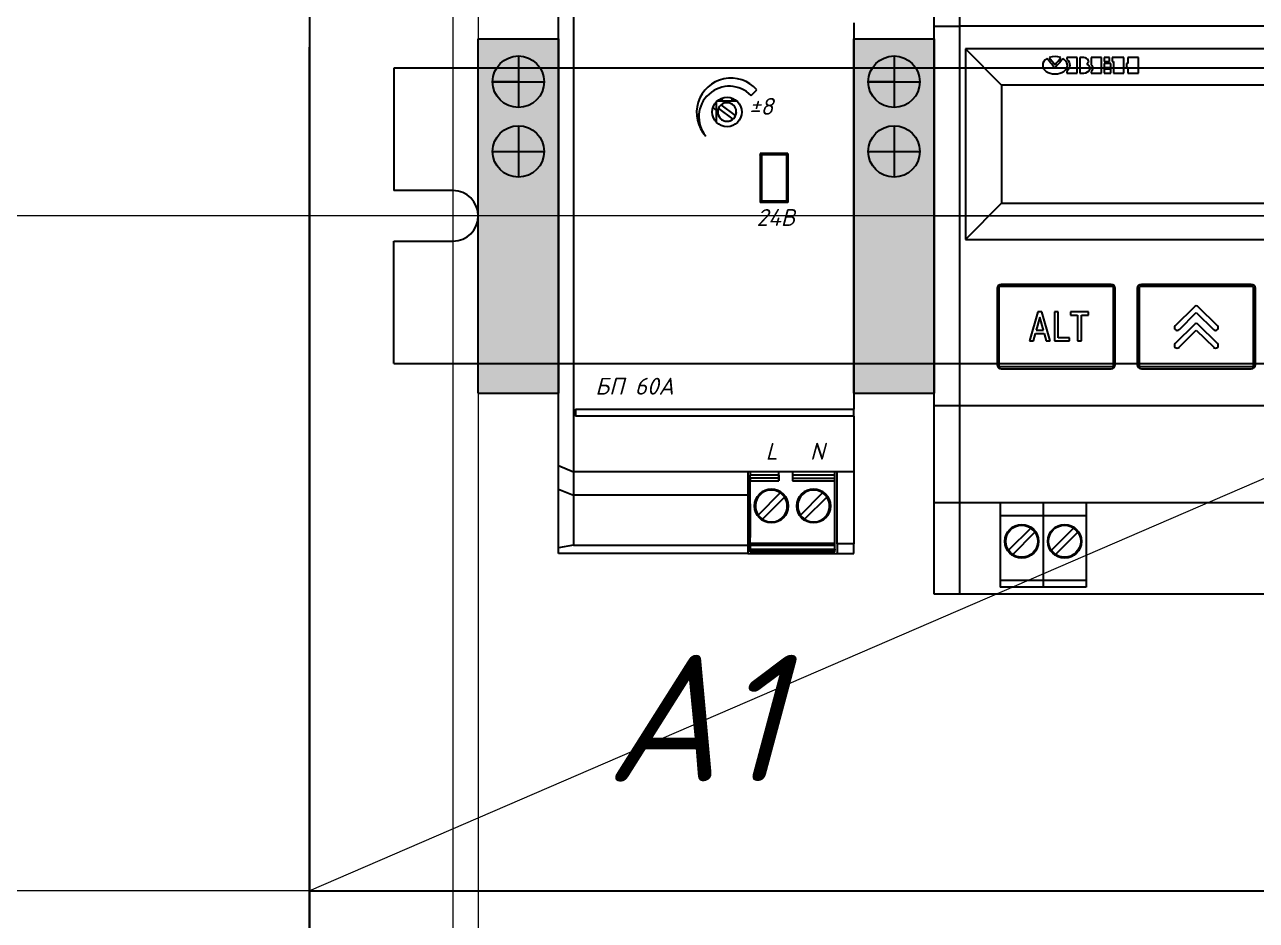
# Model space of a CAD drawing. Header units: millimetres. Extents: x 0 to 53000, y -591 to 24400.
# Drawn here: x 6847.3 to 6993.2, y 2831.5 to 2937.7 of the extents above; entities that cross this region are included whole.
import ezdxf
from ezdxf.enums import TextEntityAlignment as Align

# ---------------------------------------------------------------- set-up
doc = ezdxf.new("R2010")
doc.units = ezdxf.units.MM
doc.layers.add('КК перф 40х60', color=6, linetype='Continuous', lineweight=30)
doc.layers.add('Основная', color=7, linetype='Continuous', lineweight=30)
doc.layers.add('Привязки', color=2, linetype='Continuous', lineweight=0, plot=False, transparency=0.8)
doc.styles.add('текст', font='isocpeui.ttf')

# ---------------------------------------------------------------- blocks, each defined once
blk = doc.blocks.new('БП60А')
at = {"layer": 'Основная', "linetype": 'Continuous', "lineweight": 30}
for p, q in [((0, -29.55), (0, 29.55)), ((1.8, 30.3), (1.8, -30.3)), ((35, 22.9), (35, -22.9)), ((18.7, 13.53), (18.7, 11.13)), ((21.17, 13.6), (18.77, 13.6)), ((20.99, 11.91), (19.29, 13.19)), ((20.57, 13.89), (20.62, 13.89)), ((20.63, 13.93), (20.66, 13.6)), ((18.87, 12.33), (18.87, 12.33)), ((18.95, 12.75), (20.65, 11.47)), ((23.89, 7.41), (23.89, 1.61)), ((27.19, 7.41), (23.89, 7.41)), ((24.48, 7.41), (24.61, 7.25)), ((26.53, 7.32), (25.38, 7.32)), ((25.38, 7.25), (25.38, 7.32)), ((26.03, 7.41), (26.03, 7.32)), ((26.53, 7.25), (26.53, 7.32)), ((27.04, 7.25), (27.04, 7.41)), ((27.19, 7.41), (27.19, 1.61)), ((23.89, 7.25), (24, 7.25)), ((24, 1.76), (24, 7.25)), ((24, 7.25), (24.04, 7.25)), ((27.04, 7.25), (24.04, 7.25)), ((24.04, 7.25), (24.04, 1.76)), ((24.04, 7.25), (24.04, 1.76)), ((27.04, 7.25), (27.04, 1.76)), ((27.04, 1.76), (27.04, 7.25)), ((27.04, 7.25), (27.04, 7.25)), ((23.89, 1.76), (24, 1.76)), ((27.19, 1.61), (23.89, 1.61)), ((24.04, 1.76), (24, 1.76)), ((27.04, 1.76), (24.04, 1.76)), ((24.04, 1.76), (24.04, 1.76)), ((24.69, 1.65), (24.68, 1.61)), ((25.12, 1.61), (25.14, 1.76)), ((26.03, 1.76), (26.03, 1.61)), ((26.05, 1.76), (27.04, 1.76)), ((26.65, 1.61), (26.65, 1.76)), ((26.88, 1.76), (26.88, 1.61)), ((27.04, 1.76), (27.04, 1.76)), ((27.04, 1.61), (27.04, 1.76)), ((2, -22.9), (35, -22.9)), ((2, -22.9), (2, -23.7)), ((35, -23.7), (35, -22.9)), ((35, -23.7), (2, -23.7)), ((35, -23.7), (35, -30.3)), ((0, -29.55), (1.8, -30.3)), ((0, -32.35), (0, -29.55)), ((22.42, -30.3), (1.8, -30.3)), ((1.8, -30.3), (1.8, -33.1)), ((35, -30.3), (22.42, -30.3)), ((22.42, -30.3), (22.42, -33.1)), ((22.72, -30.3), (22.72, -30.77)), ((22.72, -30.3), (22.72, -30.73)), ((26.12, -31.37), (26.12, -30.3)), ((26.12, -30.73), (26.12, -30.3)), ((27.72, -30.3), (27.72, -31.37)), ((32.72, -30.73), (32.72, -30.3)), ((33.02, -38.84), (33.02, -30.3)), ((35, -30.3), (35, -38.84)), ((22.72, -31.08), (22.72, -30.73)), ((26.12, -30.73), (22.72, -30.73)), ((22.72, -34.56), (22.72, -30.77)), ((22.72, -31.08), (22.72, -31.37)), ((26.12, -31.08), (22.72, -31.08)), ((22.72, -38.8), (22.72, -31.37)), ((22.72, -31.37), (26.12, -31.37)), ((26.12, -30.73), (26.12, -31.08)), ((26.12, -31.08), (26.12, -31.37)), ((32.72, -30.73), (27.72, -30.73)), ((27.72, -31.08), (32.72, -31.08)), ((27.72, -31.37), (32.72, -31.37)), ((32.72, -31.08), (32.72, -30.73)), ((32.72, -31.37), (32.72, -31.08)), ((32.72, -38.8), (32.72, -31.37)), ((0, -32.35), (1.8, -33.1)), ((0, -39.33), (0, -32.35)), ((22.42, -33.1), (1.8, -33.1)), ((1.8, -33.1), (1.8, -39.01)), ((22.42, -33.1), (22.42, -39.01)), ((26.28, -32.81), (23.66, -35.44)), ((23.88, -33.03), (23.88, -33.03)), ((24.15, -35.93), (26.78, -33.3)), ((28.66, -35.44), (31.28, -32.81)), ((31.78, -33.3), (29.15, -35.93)), ((22.72, -34.38), (22.72, -34.1)), ((22.72, -34.1), (22.72, -34.38)), ((22.72, -34.56), (22.72, -34.38)), ((22.72, -34.38), (22.72, -37.82)), ((24.15, -35.93), (24.15, -35.93)), ((22.72, -39.8), (22.72, -37.67)), ((22.72, -37.82), (22.72, -37.67)), ((22.72, -38.1), (22.72, -37.82)), ((22.72, -37.82), (22.72, -38.1)), ((1.8, -39.01), (0, -39.33)), ((0, -40), (0, -39.33)), ((1.8, -39.01), (22.42, -39.01)), ((22.42, -39.01), (22.42, -40)), ((22.72, -38.68), (22.72, -39.02)), ((22.72, -38.68), (22.72, -39.5)), ((32.72, -38.8), (22.72, -38.8)), ((22.72, -39), (22.72, -38.8)), ((22.72, -39.02), (22.72, -39)), ((22.72, -39), (32.72, -39)), ((32.72, -39.02), (22.72, -39.02)), ((32.72, -39), (32.72, -38.8)), ((32.72, -39), (32.72, -39.02)), ((32.72, -39.5), (32.72, -39.02)), ((35, -38.84), (33.02, -38.84)), ((33.02, -38.84), (33.02, -40)), ((35, -40), (35, -38.84)), ((22.42, -40), (0, -40)), ((22.42, -40), (33.02, -40)), ((22.72, -39.6), (22.72, -39.5)), ((22.72, -39.5), (32.72, -39.5)), ((22.72, -39.8), (22.72, -39.6)), ((32.72, -39.6), (22.72, -39.6)), ((22.72, -39.8), (22.72, -39.8)), ((32.72, -39.8), (22.72, -39.8)), ((22.72, -39.8), (32.72, -39.8)), ((23.66, -39.8), (27.2, -39.8)), ((23.66, -39.8), (23.66, -39.8)), ((27.2, -39.8), (23.66, -39.8)), ((27.2, -39.8), (27.2, -39.8)), ((28.23, -39.8), (31.78, -39.8)), ((28.23, -39.8), (28.23, -39.8)), ((31.78, -39.8), (28.23, -39.8)), ((31.78, -39.8), (31.78, -39.8)), ((32.72, -39.5), (32.72, -39.6)), ((32.72, -39.8), (32.72, -39.6)), ((32.72, -39.8), (32.72, -39.8)), ((33.02, -40), (35, -40))]:
    blk.add_line(p, q, dxfattribs=at)
at = {"layer": 'Основная'}
blk.add_line((22.83, 14.28), (23.5, 14.96), dxfattribs=at)
at = {"layer": 'Основная', "linetype": 'Continuous', "lineweight": 30, "flags": 128}
blk.add_lwpolyline([(25.11, 1.61), (25.14, 1.74), (25.14, 1.75)], dxfattribs=at)
at = {"layer": 'Основная', "linetype": 'Continuous', "lineweight": 30}
for centre, radius in [((19.97, 12.33), 1.75), ((25.22, -34.37), 2), ((30.22, -34.37), 2)]:
    blk.add_circle(centre, radius, dxfattribs=at)
at = {"layer": 'Основная'}
for centre, radius, start, end in [((20.44, 12.26), 4.08, 41.3995, 222.9168), ((20.24, 11.77), 3.61, 44.1065, 219.4575)]:
    blk.add_arc(centre, radius, start, end, dxfattribs=at)
at = {"layer": 'Основная', "linetype": 'Continuous', "lineweight": 30}
for centre, radius, start, end in [((19.97, 12.33), 1.1, 128.2533, 157.7467), ((19.97, 12.33), 1.1, 337.7467, 128.2533), ((19.97, 12.33), 1.1, 157.7467, 308.2533), ((19.97, 12.33), 1.1, 180, 360), ((19.97, 12.33), 1.1, 308.2533, 337.7467), ((24.51, 7.33), 0.37, 346.2041, 11.9868), ((26.53, 7.12), 0.2, 38.3614, 90), ((25.22, -34.37), 1.89, 55.6635, 214.3365), ((25.22, -34.37), 1.89, 135, 180), ((25.22, -34.37), 2, 315, 135), ((25.22, -34.37), 1.89, 235.6635, 34.3365), ((25.22, -34.37), 1.89, 34.3365, 55.6635), ((30.22, -34.37), 1.89, 55.6635, 214.3365), ((30.22, -34.37), 1.89, 135, 180), ((30.22, -34.37), 2, 315, 135), ((30.22, -34.37), 1.89, 235.6635, 34.3365), ((30.22, -34.37), 1.89, 34.3365, 55.6635), ((25.22, -34.37), 1.89, 180, 315), ((30.22, -34.37), 1.89, 180, 315), ((25.22, -34.37), 1.89, 214.3365, 235.6635), ((30.22, -34.37), 1.89, 214.3365, 235.6635)]:
    blk.add_arc(centre, radius, start, end, dxfattribs=at)
for points, knots in [([(19.35, 13.6), (19.35, 13.63), (19.34, 13.71), (19.32, 13.85), (19.32, 13.93)], [0, 0, 0, 0, 0.446832, 1, 1, 1, 1]), ([(19.37, 13.94), (19.37, 13.93), (19.38, 13.79), (19.4, 13.69), (19.41, 13.6)], [0, 0, 0, 0, 0.084804, 1, 1, 1, 1]), ([(20.6, 13.62), (20.59, 13.7), (20.58, 13.79), (20.56, 13.95), (20.56, 13.97)], [0, 0, 0, 0, 0.845018, 1, 1, 1, 1]), ([(18.32, 12.9), (18.33, 12.87), (18.36, 12.82), (18.44, 12.73), (18.55, 12.65), (18.63, 12.61), (18.69, 12.6), (18.7, 12.59)], [0, 0, 0, 0, 0.272072, 0.578372, 0.747087, 0.934967, 1, 1, 1, 1]), ([(25.38, 7.32), (25.34, 7.32), (25.22, 7.33), (25.07, 7.36), (25, 7.4), (24.97, 7.41)], [0, 0, 0, 0, 0.27482, 0.755063, 1, 1, 1, 1]), ([(23.95, 7.19), (23.93, 7.2), (23.91, 7.22), (23.89, 7.23), (23.89, 7.24)], [0, 0, 0, 0, 0.822444, 1, 1, 1, 1]), ([(26.05, 1.76), (25.73, 1.76), (25.11, 1.76), (24.38, 1.76), (24.04, 1.76), (23.89, 1.76)], [0, 0, 0, 0, 0.364244, 0.718058, 1, 1, 1, 1]), ([(24.49, 1.61), (24.51, 1.62), (24.56, 1.66), (24.64, 1.68), (24.68, 1.66), (24.69, 1.65)], [0, 0, 0, 0, 0.20952, 0.624981, 1, 1, 1, 1])]:
    blk.add_open_spline(points, degree=3, knots=knots, dxfattribs=at)
at = {"layer": 'Основная', "char_height": 2, "attachment_point": 5, "style": 'текст'}
for s, width, insert in [('%%P8', 4.6661, (24, 13)), ('24В', 4.6661, (25.73, -0.17)), ('БП 60А', 13.9114, (9, -20.17)), ('L   N', 13.9114, (28.03, -27.88))]:
    blk.add_mtext_dynamic_manual_height_columns(s, width=width, gutter_width=200, heights=[4.93], dxfattribs=dict(at, insert=insert))
at = {"layer": 'Основная', "style": 'текст'}
blk.add_attdef('№', text='', height=20, dxfattribs=at).set_placement((16, -52), align=Align.MIDDLE_CENTER)
blk = doc.blocks.new('Стопор на DIN')
at = {"layer": 'Основная', "true_color": 0x939598}
h = blk.add_hatch(color=252, dxfattribs=at)
h.dxf.hatch_style = 1
h.paths.add_polyline_path([(0, 21), (-9.5, 21), (-9.5, -21), (0, -21)])
at = {"layer": 'Основная'}
for p, q in [((-9.5, -21), (-9.5, 21)), ((-9.5, 21), (0, 21)), ((0, 21), (0, -21)), ((-4.75, 18.97), (-4.75, 12.87)), ((-4.75, 15.92), (-7.8, 15.92)), ((-7.8, 15.92), (-1.7, 15.92)), ((-4.75, 10.71), (-4.75, 4.6)), ((-7.8, 7.66), (-1.7, 7.66)), ((-9.5, -21), (0, -21))]:
    blk.add_line(p, q, dxfattribs=at)
for centre in [(-4.75, 15.92), (-4.75, 7.66)]:
    blk.add_circle(centre, 3.05, dxfattribs=at)
blk = doc.blocks.new('ПР200')
for p, q in [((0, 22.5), (0, 34)), ((3, 34), (3, 22.5)), ((0, -22.5), (0, 22.5)), ((0, 22.5), (3, 22.5)), ((3, 22.5), (3, -22.5)), ((109, 22.5), (3, 22.5)), ((72.3, 19.8), (3.7, 19.8)), ((3.7, 19.8), (3.7, -2.8)), ((8, 15.5), (3.7, 19.8)), ((14.36, 17.57), (14.32, 17.51)), ((16.96, 18.75), (15.72, 18.75)), ((15.72, 18.75), (15.72, 18.58)), ((15.8, 17.85), (15.8, 17.86)), ((16.96, 16.93), (16.96, 18.75)), ((17.72, 18.75), (17.26, 18.75)), ((17.26, 18.75), (17.26, 16.93)), ((18.11, 17.99), (18.14, 18.02)), ((18.14, 17.97), (18.11, 17.99)), ((19.82, 18.75), (18.6, 18.75)), ((18.6, 18.75), (18.6, 17.91)), ((19.82, 16.93), (19.82, 18.75)), ((20.78, 18.75), (20.14, 18.75)), ((20.14, 18.75), (20.14, 18.28)), ((20.14, 18.28), (20.78, 18.28)), ((20.95, 18.07), (20.14, 18.07)), ((20.14, 18.07), (20.14, 17.6)), ((20.14, 17.6), (20.95, 17.6)), ((20.78, 18.28), (20.78, 18.75)), ((20.95, 17.6), (20.95, 18.07)), ((22.48, 18.75), (21.08, 18.75)), ((21.08, 18.75), (21.08, 18.28)), ((21.08, 18.28), (21.26, 18.28)), ((21.26, 18.28), (21.26, 16.93)), ((22.48, 16.93), (22.48, 18.75)), ((22.96, 18.07), (22.78, 18.07)), ((22.78, 18.07), (22.78, 17.6)), ((22.78, 17.6), (22.96, 17.6)), ((24.2, 18.75), (22.96, 18.75)), ((22.96, 18.75), (22.96, 18.07)), ((22.96, 17.6), (22.96, 16.93)), ((24.2, 16.93), (24.2, 18.75)), ((15.72, 17.1), (15.72, 16.93)), ((15.72, 16.93), (16.96, 16.93)), ((17.26, 16.93), (17.72, 16.93)), ((18.6, 17.09), (18.6, 16.93)), ((18.6, 16.93), (19.82, 16.93)), ((20.95, 17.4), (20.14, 17.4)), ((20.14, 17.4), (20.14, 16.93)), ((20.14, 16.93), (20.95, 16.93)), ((20.95, 16.93), (20.95, 17.4)), ((21.26, 16.93), (22.48, 16.93)), ((22.96, 16.93), (24.2, 16.93)), ((8, 15.5), (8, 1.5)), ((68, 15.5), (8, 15.5)), ((8, 1.5), (3.7, -2.8)), ((8, 1.5), (68, 1.5)), ((3.7, -2.8), (72.3, -2.8)), ((7.46, -8.62), (7.46, -17.62)), ((7.71, -17.87), (7.71, -8.37)), ((21.21, -8.37), (7.71, -8.37)), ((20.96, -8.12), (7.96, -8.12)), ((21.21, -8.37), (21.21, -17.87)), ((21.46, -17.62), (21.46, -8.62)), ((24.06, -8.62), (24.06, -17.62)), ((24.31, -17.87), (24.31, -8.37)), ((37.81, -8.37), (24.31, -8.37)), ((37.56, -8.12), (24.56, -8.12)), ((37.81, -8.37), (37.81, -17.87)), ((38.06, -17.62), (38.06, -8.62)), ((12.29, -11.37), (11.3, -14.83)), ((12.76, -11.37), (12.29, -11.37)), ((13.75, -14.83), (12.76, -11.37)), ((14.69, -11.37), (14.25, -11.37)), ((14.25, -11.37), (14.25, -14.83)), ((14.69, -14.44), (14.69, -11.37)), ((18.29, -11.37), (16.15, -11.37)), ((16.15, -11.37), (16.15, -11.76)), ((18.29, -11.76), (18.29, -11.37)), ((30.83, -10.77), (28.56, -13.04)), ((29.01, -13.49), (31.06, -11.45)), ((31.06, -11.45), (33.12, -13.49)), ((33.57, -13.04), (31.29, -10.77)), ((12.52, -12), (12.1, -13.55)), ((12.94, -13.55), (12.52, -12)), ((16.15, -11.76), (17, -11.76)), ((17, -11.76), (17, -14.83)), ((17.44, -11.76), (18.29, -11.76)), ((17.44, -14.83), (17.44, -11.76)), ((30.83, -12.86), (28.56, -15.13)), ((33.57, -15.13), (31.29, -12.86)), ((11.76, -14.83), (12, -13.94)), ((12, -13.94), (13.04, -13.94)), ((12.1, -13.55), (12.94, -13.55)), ((13.04, -13.94), (13.29, -14.83)), ((16.02, -14.44), (14.69, -14.44)), ((16.02, -14.83), (16.02, -14.44)), ((29.02, -15.58), (31.06, -13.54)), ((31.06, -13.54), (33.12, -15.58)), ((11.3, -14.83), (11.76, -14.83)), ((13.29, -14.83), (13.75, -14.83)), ((14.25, -14.83), (16.02, -14.83)), ((17, -14.83), (17.44, -14.83)), ((7.71, -17.87), (21.21, -17.87)), ((7.96, -18.12), (20.96, -18.12)), ((24.31, -17.87), (37.81, -17.87)), ((24.56, -18.12), (37.56, -18.12)), ((3, -22.5), (0, -22.5)), ((0, -34), (0, -22.5)), ((109, -22.5), (3, -22.5)), ((3, -22.5), (3, -34)), ((3, -34), (0, -34)), ((0, -44.85), (0, -34)), ((120, -34), (3, -34)), ((3, -34), (3, -44.85)), ((7.84, -34), (7.84, -34.6)), ((7.84, -34.6), (7.84, -34.97)), ((7.84, -34.97), (7.84, -35.57)), ((12.92, -34), (12.92, -34.6)), ((12.92, -34.6), (12.92, -34.97)), ((12.92, -34.97), (12.92, -35.57)), ((18, -34), (18, -34.6)), ((18, -34.6), (18, -34.97)), ((18, -34.97), (18, -35.57)), ((12.92, -35.57), (7.84, -35.57)), ((7.84, -35.57), (7.84, -43)), ((18, -35.57), (12.92, -35.57)), ((12.92, -35.57), (12.92, -43)), ((18, -35.57), (18, -43)), ((11.45, -37.01), (8.82, -39.64)), ((9.31, -40.13), (11.94, -37.5)), ((16.53, -37.01), (13.9, -39.64)), ((14.39, -40.13), (17.02, -37.5)), ((7.84, -43), (7.84, -43.2)), ((7.84, -43.2), (7.84, -43.22)), ((12.92, -43.22), (7.84, -43.22)), ((7.84, -43.22), (7.84, -44)), ((12.92, -43), (12.92, -43.2)), ((12.92, -43.2), (12.92, -43.22)), ((18, -43.22), (12.92, -43.22)), ((12.92, -43.22), (12.92, -44)), ((18, -43), (18, -43.2)), ((18, -43.2), (18, -43.22)), ((18, -43.22), (18, -44)), ((3, -44.85), (0, -44.85)), ((120, -44.85), (3, -44.85)), ((12.92, -44), (7.84, -44)), ((18, -44), (12.92, -44))]:
    blk.add_line(p, q)
for centre, radius in [((10.38, -38.57), 2), ((10.38, -38.57), 1.9), ((15.46, -38.57), 2), ((15.46, -38.57), 1.9)]:
    blk.add_circle(centre, radius)
for centre, radius, start, end in [((7.96, -8.62), 0.5, 90, 180), ((20.96, -8.62), 0.5, 0, 90), ((24.56, -8.62), 0.5, 90, 180), ((37.56, -8.62), 0.5, 0, 90), ((31.06, -11), 0.321, 45.0621, 135.008), ((28.79, -13.26), 0.32, 134.9006, 314.7117), ((31.06, -13.09), 0.321, 45.0621, 135.008), ((33.34, -13.26), 0.32, 225.1938, 45.1938), ((28.79, -15.36), 0.32, 134.9006, 314.7117), ((33.34, -15.36), 0.32, 225.1938, 45.1938), ((7.96, -17.62), 0.5, 180, 270), ((20.96, -17.62), 0.5, 270, 0), ((24.56, -17.62), 0.5, 180, 270), ((37.56, -17.62), 0.5, 270, 0), ((10.38, -38.57), 1.89, 34.3365, 55.6635), ((15.46, -38.57), 1.89, 34.3365, 55.6635), ((10.38, -38.57), 1.89, 214.3365, 235.6635), ((15.46, -38.57), 1.89, 214.3365, 235.6635)]:
    blk.add_arc(centre, radius, start, end)
for points in [[(13.4, 18.63), (13.06, 18.45), (12.86, 18.16), (12.86, 17.85)], [(12.86, 17.85), (12.86, 17.26), (13.51, 16.82), (14.34, 16.82)], [(14.32, 17.51), (13.75, 18.2), (13.45, 18.58), (13.4, 18.63)], [(15, 18.75), (14.56, 18.91), (14.1, 18.91), (13.64, 18.75)], [(13.64, 18.75), (13.69, 18.68), (14.25, 18.02), (14.34, 17.91)], [(14.34, 17.91), (14.41, 18.02), (14.95, 18.68), (15, 18.75)], [(14.34, 16.82), (15.15, 16.82), (15.76, 17.23), (15.8, 17.85)], [(15.26, 18.64), (15.21, 18.6), (14.91, 18.24), (14.36, 17.57)], [(15.8, 17.86), (15.8, 18.25), (15.39, 18.57), (15.26, 18.64)], [(15.72, 18.58), (15.96, 18.33), (16.07, 18.08), (16.07, 17.85)], [(16.07, 17.85), (16.07, 17.6), (15.96, 17.35), (15.72, 17.1)], [(18.25, 18.47), (18.16, 18.63), (17.96, 18.74), (17.72, 18.75)], [(18.14, 18.02), (18.25, 18.11), (18.31, 18.2), (18.31, 18.3)], [(18.47, 17.51), (18.47, 17.68), (18.36, 17.85), (18.14, 17.97)], [(18.31, 18.3), (18.31, 18.37), (18.29, 18.42), (18.25, 18.47)], [(18.6, 17.91), (18.72, 17.8), (18.77, 17.65), (18.77, 17.52)], [(18.77, 17.52), (18.77, 17.38), (18.72, 17.23), (18.6, 17.09)], [(17.72, 16.93), (18.07, 16.95), (18.35, 17.1), (18.46, 17.34)], [(18.46, 17.34), (18.47, 17.39), (18.47, 17.44), (18.47, 17.51)]]:
    blk.add_open_spline(points, degree=3)
at = {"layer": 'Привязки', "ltscale": 0.4}
blk.add_line((0, 0), (122.98, 0), dxfattribs=at)
at = {"style": 'текст'}
blk.add_attdef('НАИМЕНОВАНИЕ', text='', height=10, dxfattribs=at).set_placement((61.5, -64.73), align=Align.MIDDLE_CENTER)

msp = doc.modelspace()

# ---------------------------------------------------------------- linework, layer by layer
at = {"layer": 'КК перф 40х60'}
for p, q in [((6880.99248, 3135), (6880.99248, 2564.99999)), ((6880.95949, 2935.00128), (6880.99248, 2685)), ((6880.99248, 2849.99999), (6880.99248, 2564.99999)), ((6880.98149, 2834.99999), (7250.98149, 2834.99999))]:
    msp.add_line(p, q, dxfattribs=at)
at = {"layer": 'Основная'}
for p, q in [((6890.99253, 2932.49998), (6890.99253, 2917.99998)), ((7240.99253, 2932.49997), (6890.99253, 2932.49997)), ((6897.99252, 2917.99998), (6890.99253, 2917.99998)), ((6900.99252, 2914.99998), (6900.99252, 2914.99998)), ((6890.99253, 2911.99998), (6897.99252, 2911.99998)), ((6890.99253, 2897.49998), (6890.99253, 2911.99998)), ((6890.99253, 2897.49997), (7240.99253, 2897.49997))]:
    msp.add_line(p, q, dxfattribs=at)
for start, end in [(0, 90), (270, 0)]:
    msp.add_arc((6897.99252, 2914.99998), 3, start, end, dxfattribs=at)
at = {"layer": 'Привязки'}
for p, q in [((6897.99248, 3135), (6897.99248, 2524.99999)), ((6900.99248, 3135), (6900.99248, 2524.99999)), ((6880.97269, 2834.99999), (7250.99249, 2994.99997)), ((8088.50006, 2914.99998), (5187.37278, 2914.99998)), ((8088.52201, 2834.99999), (5187.39473, 2834.99999))]:
    msp.add_line(p, q, dxfattribs=at)

# ---------------------------------------------------------------- block references
at = {"layer": 'Основная'}
msp.add_blockref('ПР200', (6954.99243, 2914.99998), dxfattribs=at)
ref = msp.add_blockref('БП60А', (6910.49243, 2914.97675), dxfattribs=at)
ref.add_attrib('№', 'А1', dxfattribs={"layer": '0', "height": 15, "style": 'текст'}).set_placement((6926.49243, 2862.97675), align=Align.TOP_CENTER)
at = {"layer": 'Основная', "lineweight": -3}
for p in [(6910.49243, 2914.97675), (6954.99243, 2914.97675)]:
    msp.add_blockref('Стопор на DIN', p, dxfattribs=at)

doc.saveas('drawing.dxf')
